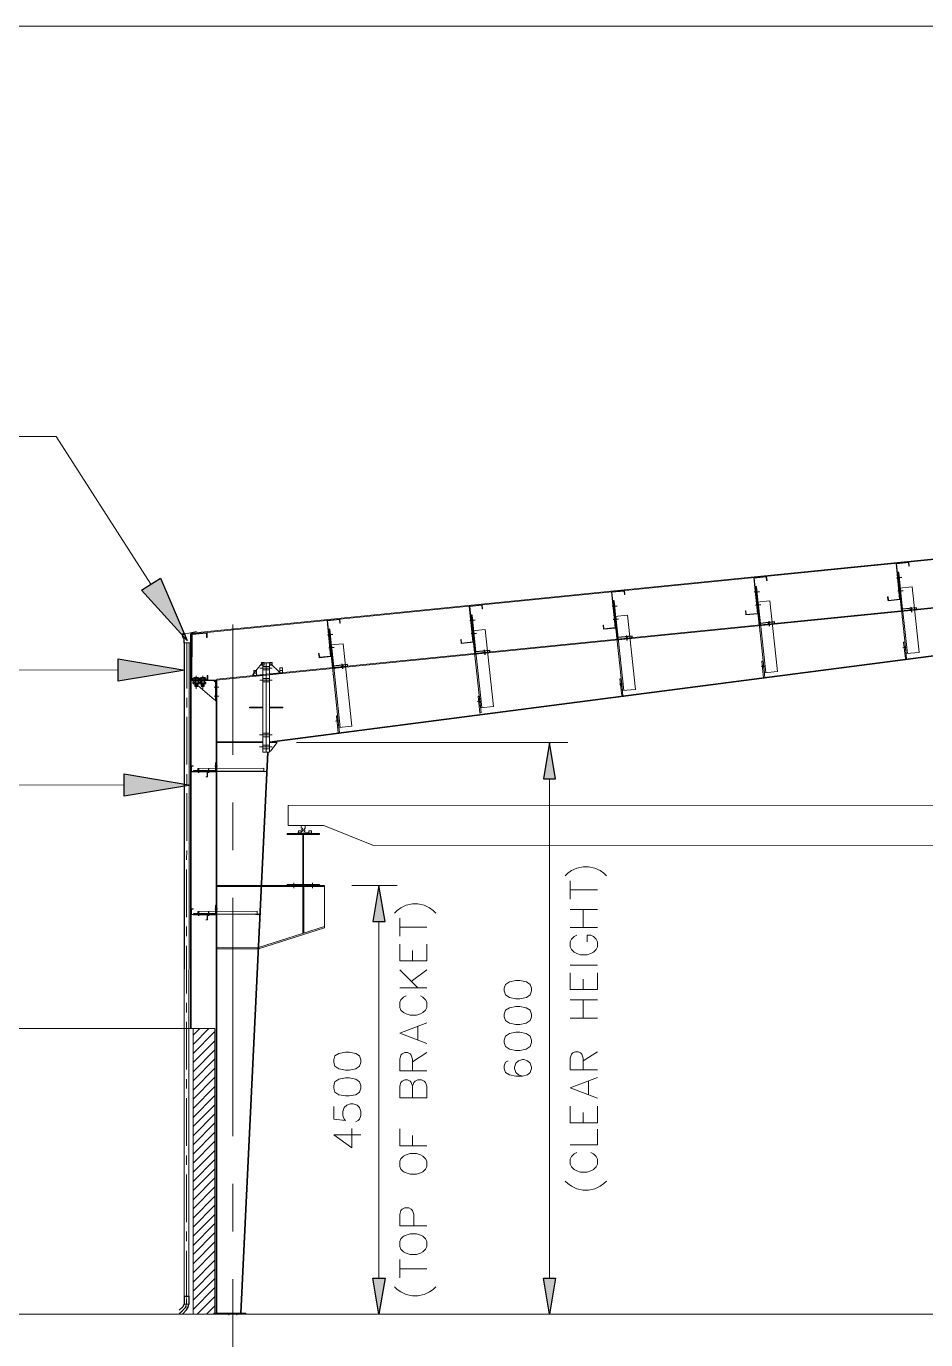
# Model space of a CAD drawing. Header units: millimetres. Extents: x 656141 to 1304589, y -54663 to 110742.
# Drawn here: x 1169789.46 to 1169806.85, y -13864.24 to -13838.84 of the extents above; entities that cross this region are included whole.
import ezdxf

# ---------------------------------------------------------------- set-up
doc = ezdxf.new("R2010")
doc.units = ezdxf.units.MM
doc.header["$LTSCALE"] = 0.35
doc.header["$MEASUREMENT"] = 0
doc.linetypes.add('CONTIN', pattern=[0, 0, 0])
doc.layers.get('0').update_dxf_attribs({"linetype": 'CONTIN'})

msp = doc.modelspace()

# ---------------------------------------------------------------- hatches: boundary and pattern name
for points in [[(1169792.051, -13849.518), (1169792.567, -13850.72), (1169791.689, -13849.75)], [(1169791.237, -13851.077), (1169792.527, -13851.296), (1169791.236, -13851.507)], [(1169799.463, -13853.394), (1169799.697, -13853.394), (1169799.58, -13852.693)], [(1169791.353, -13853.301), (1169792.642, -13853.519), (1169791.352, -13853.732)], [(1169796.163, -13856.158), (1169796.397, -13856.158), (1169796.28, -13855.458)], [(1169796.163, -13863.052), (1169796.397, -13863.052), (1169796.28, -13863.752)], [(1169799.463, -13863.052), (1169799.696, -13863.052), (1169799.58, -13863.752)]]:
    msp.add_hatch(color=3).paths.add_polyline_path(points)
at = {"linetype": 'Continuous', "lineweight": 5}
h = msp.add_hatch(dxfattribs=at)
h.set_pattern_fill('ANSI31', color=1)
h.set_pattern_definition([(45, (508.33095, 1953.9397), (-0.088388347648, 0.088388347648), [])])
h.paths.add_polyline_path([(1169793.107, -13858.223), (1169793.107, -13863.752), (1169792.683, -13863.752), (1169792.683, -13858.223)])

# ---------------------------------------------------------------- linework, layer by layer
at = {"color": 3, "linetype": 'Continuous', "lineweight": 5}
for p, q in [((1169790.035, -13846.775), (1169772.648, -13846.742)), ((1169791.87, -13849.634), (1169790.035, -13846.775)), ((1169791.236, -13851.292), (1169772.632, -13851.24)), ((1169793.841, -13851.375), (1169794.005, -13851.175)), ((1169794.005, -13851.175), (1169794.031, -13851.175)), ((1169794.031, -13851.175), (1169794.031, -13851.382)), ((1169794.186, -13851.175), (1169794.16, -13851.175)), ((1169794.16, -13851.175), (1169794.16, -13851.369)), ((1169794.352, -13851.324), (1169794.186, -13851.175)), ((1169793.841, -13851.401), (1169793.841, -13851.375)), ((1169794.031, -13851.382), (1169793.841, -13851.401)), ((1169794.16, -13851.369), (1169794.352, -13851.35)), ((1169794.352, -13851.35), (1169794.352, -13851.324)), ((1169793.182, -13851.621), (1169793.09, -13851.621)), ((1169793.182, -13851.798), (1169793.09, -13851.798)), ((1169793.119, -13851.632), (1169793.128, -13851.61)), ((1169793.119, -13851.808), (1169793.128, -13851.787)), ((1169793.128, -13851.632), (1169793.149, -13851.61)), ((1169793.128, -13851.808), (1169793.149, -13851.787)), ((1169793.143, -13852.678), (1169794.031, -13852.678)), ((1169793.143, -13852.693), (1169794.031, -13852.693)), ((1169794.686, -13852.693), (1169799.93, -13852.693)), ((1169791.352, -13853.516), (1169772.644, -13853.484)), ((1169799.58, -13863.052), (1169799.58, -13853.394)), ((1169794.776, -13854.319), (1169794.776, -13854.341)), ((1169794.781, -13854.385), (1169794.804, -13854.349)), ((1169794.835, -13854.299), (1169794.797, -13854.299)), ((1169794.828, -13854.385), (1169794.851, -13854.349)), ((1169794.855, -13854.341), (1169794.855, -13854.319)), ((1169794.709, -13854.453), (1169794.709, -13854.449)), ((1169794.923, -13854.453), (1169794.709, -13854.453)), ((1169794.715, -13854.441), (1169794.776, -13854.434)), ((1169794.776, -13854.434), (1169794.804, -13854.396)), ((1169794.804, -13854.396), (1169794.804, -13854.385)), ((1169794.828, -13854.396), (1169794.828, -13854.385)), ((1169794.828, -13854.434), (1169794.855, -13854.396)), ((1169794.855, -13854.441), (1169794.916, -13854.434)), ((1169794.923, -13854.449), (1169794.923, -13854.453)), ((1169795.752, -13855.458), (1169796.63, -13855.458)), ((1169796.28, -13863.052), (1169796.28, -13856.158)), ((1169795.823, -13863.752), (1169796.63, -13863.752)), ((1169798.662, -13863.752), (1169799.93, -13863.752))]:
    msp.add_line(p, q, dxfattribs=at)
at = {"color": 5, "linetype": 'Continuous', "lineweight": 5}
for p, q in [((1169792.634, -13850.595), (1169830.93, -13846.765)), ((1169792.649, -13850.579), (1169830.93, -13846.751)), ((1169792.634, -13858.223), (1169792.634, -13850.595)), ((1169792.649, -13858.223), (1169792.649, -13850.579))]:
    msp.add_line(p, q, dxfattribs=at)
at = {"color": 7, "linetype": 'Continuous', "lineweight": 5}
for p, q in [((1169793.128, -13851.487), (1169830.93, -13847.706)), ((1169794.16, -13852.693), (1169812.545, -13850.303)), ((1169792.483, -13850.584), (1169792.489, -13850.583)), ((1169792.483, -13850.59), (1169792.483, -13850.584)), ((1169792.483, -13850.59), (1169792.504, -13850.59)), ((1169792.483, -13850.602), (1169792.483, -13850.595)), ((1169792.483, -13850.602), (1169792.489, -13850.602)), ((1169792.486, -13850.583), (1169792.502, -13850.583)), ((1169792.486, -13850.602), (1169792.502, -13850.602)), ((1169792.489, -13850.584), (1169792.499, -13850.583)), ((1169792.489, -13850.602), (1169792.489, -13850.584)), ((1169792.489, -13850.602), (1169792.499, -13850.602)), ((1169792.489, -13850.603), (1169792.489, -13850.602)), ((1169792.489, -13850.604), (1169792.489, -13850.603)), ((1169792.489, -13850.607), (1169792.499, -13850.603)), ((1169792.489, -13850.607), (1169792.498, -13850.604)), ((1169792.489, -13850.605), (1169792.489, -13850.604)), ((1169792.489, -13850.609), (1169792.499, -13850.605)), ((1169792.489, -13850.606), (1169792.489, -13850.605)), ((1169792.489, -13850.607), (1169792.489, -13850.606)), ((1169792.489, -13850.609), (1169792.498, -13850.606)), ((1169792.489, -13850.608), (1169792.489, -13850.607)), ((1169792.489, -13850.611), (1169792.499, -13850.607)), ((1169792.489, -13850.609), (1169792.489, -13850.608)), ((1169792.489, -13850.611), (1169792.498, -13850.608)), ((1169792.489, -13850.609), (1169792.489, -13850.609)), ((1169792.489, -13850.611), (1169792.489, -13850.609)), ((1169792.489, -13850.612), (1169792.499, -13850.609)), ((1169792.489, -13850.613), (1169792.498, -13850.609)), ((1169792.489, -13850.611), (1169792.489, -13850.611)), ((1169792.489, -13850.613), (1169792.489, -13850.611)), ((1169792.489, -13850.614), (1169792.499, -13850.611)), ((1169792.489, -13850.614), (1169792.497, -13850.611)), ((1169792.489, -13850.613), (1169792.489, -13850.613)), ((1169792.489, -13850.614), (1169792.489, -13850.613)), ((1169792.489, -13850.614), (1169792.494, -13850.613)), ((1169792.489, -13850.614), (1169792.492, -13850.613)), ((1169792.49, -13850.605), (1169792.498, -13850.602)), ((1169792.493, -13850.605), (1169792.499, -13850.602)), ((1169792.495, -13850.604), (1169792.498, -13850.602)), ((1169792.498, -13850.603), (1169792.499, -13850.602)), ((1169792.498, -13850.604), (1169792.499, -13850.603)), ((1169792.498, -13850.605), (1169792.499, -13850.604)), ((1169792.498, -13850.605), (1169792.499, -13850.605)), ((1169792.498, -13850.607), (1169792.499, -13850.605)), ((1169792.498, -13850.607), (1169792.499, -13850.607)), ((1169792.498, -13850.609), (1169792.499, -13850.607)), ((1169792.498, -13850.609), (1169792.499, -13850.609)), ((1169792.498, -13850.611), (1169792.499, -13850.609)), ((1169792.498, -13850.611), (1169792.499, -13850.611)), ((1169792.498, -13850.612), (1169792.499, -13850.611)), ((1169792.498, -13850.613), (1169792.499, -13850.612)), ((1169792.498, -13850.614), (1169792.499, -13850.613)), ((1169792.499, -13850.584), (1169792.504, -13850.583)), ((1169792.499, -13850.602), (1169792.499, -13850.584)), ((1169792.499, -13850.602), (1169792.504, -13850.602)), ((1169792.504, -13850.59), (1169792.504, -13850.584)), ((1169792.504, -13850.602), (1169792.504, -13850.595)), ((1169806.412, -13850.855), (1169806.488, -13850.847)), ((1169803.67, -13851.224), (1169803.746, -13851.216)), ((1169793.093, -13851.522), (1169793.119, -13851.496)), ((1169793.128, -13863.733), (1169793.128, -13851.487)), ((1169800.926, -13851.568), (1169801.002, -13851.56)), ((1169798.181, -13851.901), (1169798.256, -13851.894)), ((1169795.44, -13852.282), (1169795.516, -13852.274)), ((1169794.16, -13852.615), (1169794.16, -13852.615)), ((1169794.048, -13853.263), (1169794.048, -13853.245)), ((1169794.635, -13855.51), (1169794.635, -13855.409)), ((1169794.996, -13855.51), (1169794.996, -13855.41)), ((1169795.226, -13856.279), (1169795.226, -13855.481)), ((1169793.917, -13856.028), (1169793.917, -13856.01)), ((1169792.683, -13858.223), (1169787.733, -13858.223)), ((1169787.504, -13863.752), (1169870.873, -13863.752)), ((1169793.084, -13863.733), (1169793.703, -13863.733)), ((1169793.084, -13863.752), (1169793.084, -13863.733)), ((1169793.37, -13863.752), (1169793.386, -13863.733)), ((1169793.378, -13863.768), (1169793.378, -13863.723)), ((1169793.521, -13863.752), (1169793.538, -13863.733)), ((1169793.53, -13863.768), (1169793.53, -13863.723)), ((1169793.703, -13863.752), (1169793.703, -13863.733))]:
    msp.add_line(p, q, dxfattribs=at)
at = {"color": 6, "linetype": 'Continuous', "lineweight": 5}
for p, q in [((1169793.143, -13851.471), (1169830.93, -13847.692)), ((1169794.16, -13852.68), (1169812.545, -13850.289)), ((1169793.143, -13863.733), (1169793.143, -13851.471)), ((1169794.096, -13852.628), (1169794.097, -13852.628))]:
    msp.add_line(p, q, dxfattribs=at)
at = {"color": 40, "linetype": 'Continuous', "lineweight": 25}
for p, q in [((1169806.39, -13849.504), (1169806.289, -13849.514)), ((1169803.639, -13849.779), (1169803.538, -13849.789)), ((1169806.416, -13849.758), (1169806.315, -13849.768)), ((1169803.665, -13850.033), (1169803.563, -13850.043)), ((1169800.888, -13850.054), (1169800.787, -13850.065)), ((1169806.568, -13850.073), (1169806.578, -13850.171)), ((1169798.137, -13850.329), (1169798.036, -13850.34)), ((1169800.914, -13850.308), (1169800.812, -13850.319)), ((1169803.817, -13850.348), (1169803.827, -13850.446)), ((1169795.386, -13850.605), (1169795.284, -13850.615)), ((1169798.163, -13850.583), (1169798.061, -13850.594)), ((1169801.066, -13850.623), (1169801.076, -13850.721)), ((1169795.411, -13850.859), (1169795.31, -13850.869)), ((1169798.315, -13850.898), (1169798.325, -13850.996)), ((1169795.564, -13851.174), (1169795.573, -13851.271)), ((1169792.812, -13851.449), (1169792.822, -13851.546)), ((1169792.791, -13853.202), (1169792.791, -13853.279)), ((1169792.985, -13853.202), (1169792.985, -13853.279)), ((1169793.102, -13853.147), (1169793.159, -13853.147)), ((1169792.791, -13855.967), (1169792.791, -13856.044)), ((1169792.985, -13855.967), (1169792.985, -13856.044)), ((1169793.102, -13855.911), (1169793.159, -13855.911))]:
    msp.add_line(p, q, dxfattribs=at)
at = {"color": 1, "linetype": 'Continuous', "lineweight": 5}
for p, q in [((1169806.316, -13849.539), (1169806.347, -13849.481)), ((1169803.564, -13849.814), (1169803.595, -13849.756)), ((1169806.341, -13849.793), (1169806.372, -13849.735)), ((1169800.813, -13850.089), (1169800.844, -13850.031)), ((1169803.59, -13850.068), (1169803.621, -13850.01)), ((1169800.839, -13850.343), (1169800.87, -13850.285)), ((1169806.543, -13850.13), (1169806.601, -13850.094)), ((1169798.062, -13850.364), (1169798.093, -13850.306)), ((1169803.792, -13850.405), (1169803.85, -13850.369)), ((1169792.515, -13850.768), (1169792.51, -13863.401)), ((1169792.609, -13850.768), (1169792.604, -13863.401)), ((1169795.311, -13850.639), (1169795.342, -13850.582)), ((1169798.088, -13850.618), (1169798.119, -13850.561)), ((1169801.04, -13850.68), (1169801.099, -13850.644)), ((1169795.337, -13850.894), (1169795.368, -13850.836)), ((1169798.289, -13850.955), (1169798.348, -13850.919)), ((1169806.44, -13850.883), (1169806.459, -13850.818)), ((1169806.44, -13850.883), (1169806.459, -13850.818)), ((1169795.538, -13851.23), (1169795.597, -13851.195)), ((1169803.699, -13851.253), (1169803.718, -13851.187)), ((1169803.699, -13851.253), (1169803.718, -13851.187)), ((1169792.787, -13851.505), (1169792.846, -13851.47)), ((1169800.955, -13851.597), (1169800.973, -13851.531)), ((1169800.955, -13851.597), (1169800.973, -13851.531)), ((1169798.209, -13851.93), (1169798.228, -13851.865)), ((1169798.209, -13851.93), (1169798.228, -13851.865)), ((1169795.469, -13852.31), (1169795.487, -13852.245)), ((1169795.469, -13852.31), (1169795.487, -13852.245)), ((1169792.77, -13853.257), (1169792.812, -13853.237)), ((1169792.964, -13853.257), (1169793.006, -13853.237)), ((1169793.116, -13853.163), (1169793.128, -13853.131)), ((1169794.055, -13853.257), (1169794.04, -13853.251)), ((1169794.055, -13853.257), (1169794.04, -13853.251)), ((1169792.77, -13856.022), (1169792.812, -13856.002)), ((1169792.964, -13856.022), (1169793.006, -13856.002)), ((1169793.116, -13855.927), (1169793.128, -13855.895)), ((1169793.925, -13856.022), (1169793.909, -13856.016)), ((1169793.925, -13856.022), (1169793.909, -13856.016))]:
    msp.add_line(p, q, dxfattribs=at)
at = {"color": 13, "linetype": 'Continuous', "lineweight": 5, "true_color": 0xdd6e6e}
for p, q in [((1169806.363, -13849.704), (1169806.5, -13850.973)), ((1169803.612, -13849.979), (1169803.759, -13851.342)), ((1169800.861, -13850.254), (1169801.014, -13851.686)), ((1169798.11, -13850.53), (1169798.269, -13852.019)), ((1169795.359, -13850.805), (1169795.529, -13852.4)), ((1169792.775, -13853.249), (1169794.052, -13853.245)), ((1169792.775, -13856.014), (1169793.921, -13856.01))]:
    msp.add_line(p, q, dxfattribs=at)
at = {"color": 8, "linetype": 'Continuous', "lineweight": 5}
for p, q in [((1169806.394, -13850.279), (1169806.396, -13850.258)), ((1169803.643, -13850.554), (1169803.645, -13850.534)), ((1169800.892, -13850.829), (1169800.894, -13850.809)), ((1169798.141, -13851.104), (1169798.143, -13851.084)), ((1169795.39, -13851.379), (1169795.392, -13851.359)), ((1169792.639, -13851.654), (1169792.641, -13851.634)), ((1169793.072, -13853.255), (1169793.08, -13853.255)), ((1169793.072, -13856.02), (1169793.08, -13856.02))]:
    msp.add_line(p, q, dxfattribs=at)
at = {"color": 8, "linetype": 'Continuous', "lineweight": 9}
for p, q in [((1169793.454, -13852.932), (1169793.454, -13850.414)), ((1169793.454, -13854.775), (1169793.454, -13853.854)), ((1169793.454, -13860.305), (1169793.454, -13855.697)), ((1169793.454, -13862.148), (1169793.454, -13861.227)), ((1169793.454, -13867.678), (1169793.454, -13863.07))]:
    msp.add_line(p, q, dxfattribs=at)
at = {"color": 2, "linetype": 'Continuous', "lineweight": 9}
for p, q in [((1169792.478, -13850.591), (1169792.541, -13850.591)), ((1169792.478, -13850.593), (1169792.541, -13850.593)), ((1169792.541, -13850.591), (1169792.752, -13850.547)), ((1169792.541, -13850.593), (1169792.752, -13850.548))]:
    msp.add_line(p, q, dxfattribs=at)
at = {"color": 7, "linetype": 'Continuous', "lineweight": 9}
for p, q in [((1169792.483, -13850.595), (1169792.504, -13850.595)), ((1169792.489, -13850.614), (1169792.499, -13850.614)), ((1169792.499, -13850.614), (1169792.499, -13850.614)), ((1169794.123, -13852.883), (1169793.599, -13863.733))]:
    msp.add_line(p, q, dxfattribs=at)
at = {"color": 142, "linetype": 'Continuous', "lineweight": 5, "true_color": 0x00a5dd}
for p, q in [((1169792.518, -13850.768), (1169792.513, -13863.401)), ((1169792.607, -13850.768), (1169792.602, -13863.401))]:
    msp.add_line(p, q, dxfattribs=at)
at = {"color": 254, "linetype": 'Continuous', "lineweight": 5, "true_color": 0xdcdcdc}
for p, q in [((1169792.562, -13850.768), (1169792.562, -13851.647)), ((1169792.562, -13851.831), (1169792.562, -13852.016)), ((1169792.562, -13852.2), (1169792.561, -13853.121)), ((1169792.561, -13853.306), (1169792.561, -13853.49)), ((1169792.561, -13853.674), (1169792.561, -13854.596)), ((1169792.561, -13854.78), (1169792.56, -13854.965)), ((1169792.56, -13855.149), (1169792.56, -13856.071)), ((1169792.56, -13856.255), (1169792.56, -13856.439)), ((1169792.56, -13856.624), (1169792.559, -13857.545)), ((1169792.559, -13857.729), (1169792.559, -13857.914)), ((1169792.559, -13858.098), (1169792.559, -13859.02)), ((1169792.559, -13859.204), (1169792.559, -13859.388)), ((1169792.559, -13859.573), (1169792.558, -13860.494)), ((1169792.558, -13860.679), (1169792.558, -13860.863)), ((1169792.558, -13861.047), (1169792.558, -13861.969)), ((1169792.557, -13862.153), (1169792.557, -13862.338)), ((1169792.557, -13862.522), (1169792.557, -13863.401))]:
    msp.add_line(p, q, dxfattribs=at)
at = {"color": 4, "linetype": 'Continuous', "lineweight": 5}
for p, q in [((1169806.44, -13850.883), (1169806.459, -13850.818)), ((1169803.699, -13851.253), (1169803.718, -13851.187)), ((1169800.955, -13851.597), (1169800.973, -13851.531)), ((1169798.209, -13851.93), (1169798.228, -13851.865)), ((1169795.469, -13852.31), (1169795.487, -13852.245)), ((1169794.055, -13853.257), (1169794.04, -13853.251)), ((1169794.61, -13855.438), (1169794.66, -13855.481)), ((1169795.021, -13855.481), (1169794.971, -13855.439)), ((1169793.925, -13856.022), (1169793.909, -13856.016))]:
    msp.add_line(p, q, dxfattribs=at)
at = {"color": 1, "linetype": 'Continuous', "lineweight": 9}
for p, q in [((1169793.974, -13851.255), (1169794.217, -13851.255)), ((1169793.974, -13851.488), (1169794.217, -13851.488)), ((1169793.968, -13852.547), (1169794.211, -13852.547)), ((1169793.968, -13852.78), (1169794.211, -13852.78))]:
    msp.add_line(p, q, dxfattribs=at)
at = {"color": 2, "linetype": 'Continuous', "lineweight": 5}
for p, q in [((1169794.031, -13852.883), (1169794.031, -13851.152)), ((1169799.98, -13855.721), (1169799.98, -13855.371)), ((1169799.98, -13855.546), (1169800.505, -13855.546)), ((1169796.68, -13856.441), (1169796.68, -13856.091)), ((1169799.98, -13855.922), (1169800.505, -13855.922)), ((1169800.23, -13856.272), (1169800.23, -13855.922)), ((1169796.68, -13856.266), (1169797.206, -13856.266)), ((1169800.505, -13856.272), (1169799.98, -13856.272)), ((1169797.206, -13856.916), (1169797.206, -13856.591)), ((1169796.93, -13856.916), (1169796.93, -13856.716)), ((1169796.68, -13857.091), (1169797.03, -13857.441)), ((1169796.905, -13857.316), (1169797.206, -13857.091)), ((1169800.505, -13856.997), (1169799.98, -13856.997)), ((1169800.505, -13857.472), (1169800.505, -13857.147)), ((1169800.23, -13857.472), (1169800.23, -13857.272)), ((1169797.206, -13857.441), (1169796.68, -13857.441)), ((1169799.98, -13857.673), (1169800.505, -13857.673)), ((1169800.23, -13858.023), (1169800.23, -13857.673)), ((1169800.505, -13858.023), (1169799.98, -13858.023)), ((1169797.03, -13858.442), (1169797.03, -13858.192)), ((1169796.93, -13858.867), (1169797.206, -13858.692)), ((1169800.23, -13858.848), (1169800.505, -13858.673)), ((1169800.33, -13859.499), (1169800.33, -13859.249)), ((1169800.23, -13860.049), (1169800.23, -13859.849)), ((1169800.505, -13860.049), (1169800.505, -13859.724)), ((1169795.404, -13860.281), (1169795.93, -13860.281)), ((1169796.93, -13860.493), (1169796.93, -13860.293)), ((1169796.68, -13863.045), (1169796.68, -13862.695)), ((1169796.68, -13862.87), (1169797.205, -13862.87))]:
    msp.add_line(p, q, dxfattribs=at)
at = {"color": 7, "linetype": 'Continuous', "lineweight": 25}
for p, q in [((1169792.688, -13851.45), (1169792.717, -13851.445)), ((1169792.688, -13851.483), (1169792.688, -13851.45)), ((1169792.688, -13851.554), (1169792.688, -13851.52)), ((1169792.688, -13851.558), (1169792.717, -13851.554)), ((1169792.789, -13851.445), (1169792.702, -13851.445)), ((1169792.789, -13851.558), (1169792.702, -13851.558)), ((1169792.717, -13851.45), (1169792.775, -13851.445)), ((1169792.717, -13851.45), (1169792.717, -13851.554)), ((1169792.717, -13851.558), (1169792.775, -13851.554)), ((1169792.719, -13851.562), (1169792.722, -13851.558)), ((1169792.725, -13851.575), (1169792.77, -13851.558)), ((1169792.739, -13851.572), (1169792.775, -13851.558)), ((1169792.753, -13851.565), (1169792.77, -13851.558)), ((1169792.767, -13851.561), (1169792.775, -13851.558)), ((1169792.775, -13851.45), (1169792.804, -13851.445)), ((1169792.775, -13851.45), (1169792.775, -13851.554)), ((1169792.775, -13851.558), (1169792.804, -13851.554)), ((1169792.775, -13851.561), (1169792.775, -13851.558)), ((1169792.804, -13851.483), (1169792.804, -13851.45)), ((1169792.804, -13851.554), (1169792.804, -13851.52)), ((1169792.813, -13851.45), (1169792.843, -13851.445)), ((1169792.813, -13851.483), (1169792.813, -13851.45)), ((1169792.813, -13851.554), (1169792.813, -13851.52)), ((1169792.813, -13851.558), (1169792.843, -13851.554)), ((1169792.915, -13851.445), (1169792.828, -13851.445)), ((1169792.915, -13851.558), (1169792.828, -13851.558)), ((1169792.843, -13851.45), (1169792.901, -13851.445)), ((1169792.843, -13851.45), (1169792.843, -13851.554)), ((1169792.843, -13851.558), (1169792.901, -13851.554)), ((1169792.845, -13851.562), (1169792.847, -13851.558)), ((1169792.851, -13851.575), (1169792.896, -13851.558)), ((1169792.865, -13851.572), (1169792.901, -13851.558)), ((1169792.879, -13851.565), (1169792.896, -13851.558)), ((1169792.893, -13851.561), (1169792.901, -13851.558)), ((1169792.901, -13851.45), (1169792.93, -13851.445)), ((1169792.901, -13851.45), (1169792.901, -13851.554)), ((1169792.901, -13851.558), (1169792.93, -13851.554)), ((1169792.901, -13851.561), (1169792.901, -13851.558)), ((1169792.93, -13851.483), (1169792.93, -13851.45)), ((1169792.93, -13851.554), (1169792.93, -13851.52)), ((1169792.717, -13851.566), (1169792.722, -13851.562)), ((1169792.717, -13851.585), (1169792.77, -13851.566)), ((1169792.717, -13851.573), (1169792.722, -13851.566)), ((1169792.717, -13851.576), (1169792.722, -13851.573)), ((1169792.717, -13851.596), (1169792.77, -13851.576)), ((1169792.717, -13851.583), (1169792.722, -13851.576)), ((1169792.717, -13851.586), (1169792.722, -13851.583)), ((1169792.717, -13851.606), (1169792.77, -13851.586)), ((1169792.717, -13851.593), (1169792.722, -13851.586)), ((1169792.717, -13851.597), (1169792.722, -13851.593)), ((1169792.717, -13851.604), (1169792.738, -13851.597)), ((1169792.717, -13851.604), (1169792.722, -13851.597)), ((1169792.722, -13851.582), (1169792.775, -13851.562)), ((1169792.722, -13851.592), (1169792.775, -13851.573)), ((1169792.722, -13851.603), (1169792.775, -13851.583)), ((1169792.722, -13851.605), (1169792.754, -13851.593)), ((1169792.722, -13851.606), (1169792.77, -13851.604)), ((1169792.722, -13851.611), (1169792.746, -13851.604)), ((1169792.746, -13851.611), (1169792.77, -13851.606)), ((1169792.77, -13851.565), (1169792.775, -13851.561)), ((1169792.77, -13851.572), (1169792.775, -13851.565)), ((1169792.77, -13851.575), (1169792.775, -13851.572)), ((1169792.77, -13851.582), (1169792.775, -13851.575)), ((1169792.77, -13851.585), (1169792.775, -13851.582)), ((1169792.77, -13851.592), (1169792.775, -13851.585)), ((1169792.77, -13851.596), (1169792.775, -13851.592)), ((1169792.77, -13851.603), (1169792.775, -13851.596)), ((1169792.77, -13851.606), (1169792.775, -13851.603)), ((1169792.843, -13851.566), (1169792.847, -13851.562)), ((1169792.843, -13851.585), (1169792.896, -13851.566)), ((1169792.843, -13851.573), (1169792.847, -13851.566)), ((1169792.843, -13851.576), (1169792.847, -13851.573)), ((1169792.843, -13851.596), (1169792.896, -13851.576)), ((1169792.843, -13851.583), (1169792.847, -13851.576)), ((1169792.843, -13851.586), (1169792.847, -13851.583)), ((1169792.843, -13851.606), (1169792.896, -13851.586)), ((1169792.843, -13851.593), (1169792.847, -13851.586)), ((1169792.843, -13851.597), (1169792.847, -13851.593)), ((1169792.843, -13851.604), (1169792.863, -13851.597)), ((1169792.843, -13851.604), (1169792.847, -13851.597)), ((1169792.847, -13851.582), (1169792.901, -13851.562)), ((1169792.847, -13851.592), (1169792.901, -13851.573)), ((1169792.847, -13851.603), (1169792.901, -13851.583)), ((1169792.847, -13851.605), (1169792.88, -13851.593)), ((1169792.847, -13851.606), (1169792.896, -13851.604)), ((1169792.847, -13851.611), (1169792.872, -13851.604)), ((1169792.872, -13851.611), (1169792.896, -13851.606)), ((1169792.896, -13851.565), (1169792.901, -13851.561)), ((1169792.896, -13851.572), (1169792.901, -13851.565)), ((1169792.896, -13851.575), (1169792.901, -13851.572)), ((1169792.896, -13851.582), (1169792.901, -13851.575)), ((1169792.896, -13851.585), (1169792.901, -13851.582)), ((1169792.896, -13851.592), (1169792.901, -13851.585)), ((1169792.896, -13851.596), (1169792.901, -13851.592)), ((1169792.896, -13851.603), (1169792.901, -13851.596)), ((1169792.896, -13851.606), (1169792.901, -13851.603))]:
    msp.add_line(p, q, dxfattribs=at)
at = {"color": 254, "linetype": 'Continuous', "lineweight": 9, "true_color": 0xdcdcdc}
for p, q in [((1169792.746, -13851.656), (1169792.746, -13851.404)), ((1169792.872, -13851.656), (1169792.872, -13851.404)), ((1169792.557, -13863.401), (1169792.557, -13863.429)), ((1169792.557, -13863.439), (1169792.557, -13863.448)), ((1169792.557, -13863.457), (1169792.557, -13863.503)), ((1169792.451, -13863.708), (1169792.526, -13863.634)), ((1169792.526, -13863.634), (1169792.557, -13863.559)), ((1169792.557, -13863.512), (1169792.557, -13863.522)), ((1169792.557, -13863.531), (1169792.557, -13863.559))]:
    msp.add_line(p, q, dxfattribs=at)
at = {"color": 6, "linetype": 'Continuous', "lineweight": 9}
msp.add_line((1169794.138, -13852.883), (1169793.614, -13863.733), dxfattribs=at)
at = {"color": 8, "linetype": 'Continuous', "lineweight": 5, "true_color": 0x767676}
msp.add_line((1169794.816, -13854.453), (1169794.816, -13856.376), dxfattribs=at)
at = {"color": 2, "linetype": 'Continuous', "lineweight": 25}
for p, q in [((1169792.51, -13863.401), (1169792.51, -13863.559)), ((1169792.51, -13863.401), (1169792.604, -13863.401)), ((1169792.604, -13863.401), (1169792.604, -13863.559)), ((1169792.418, -13863.675), (1169792.493, -13863.6)), ((1169792.418, -13863.741), (1169792.485, -13863.675)), ((1169792.485, -13863.741), (1169792.559, -13863.667)), ((1169792.493, -13863.6), (1169792.51, -13863.559))]:
    msp.add_line(p, q, dxfattribs=at)
at = {"color": 3, "linetype": 'Continuous', "lineweight": 9}
for p, q in [((1169792.493, -13863.667), (1169792.559, -13863.6)), ((1169792.51, -13863.559), (1169792.604, -13863.559))]:
    msp.add_line(p, q, dxfattribs=at)
at = {"linetype": 'Continuous', "lineweight": 5}
msp.add_lwpolyline([(1169894.444, -13838.841), (1169894.444, -13929.982), (1169760.375, -13929.982), (1169760.375, -13838.841)], close=True, dxfattribs=at)
at = {"color": 20, "linetype": 'Continuous', "lineweight": 5}
for points in [[(1169806.528, -13849.284), (1169806.521, -13849.214), (1169806.288, -13849.238), (1169806.358, -13849.929), (1169806.125, -13849.952), (1169806.124, -13849.937), (1169806.118, -13849.874), (1169806.125, -13849.874), (1169806.132, -13849.944), (1169806.35, -13849.922), (1169806.28, -13849.231), (1169806.528, -13849.205), (1169806.536, -13849.283)], [(1169803.777, -13849.559), (1169803.77, -13849.489), (1169803.537, -13849.513), (1169803.607, -13850.204), (1169803.374, -13850.227), (1169803.373, -13850.212), (1169803.367, -13850.15), (1169803.374, -13850.149), (1169803.381, -13850.219), (1169803.599, -13850.197), (1169803.529, -13849.506), (1169803.777, -13849.481), (1169803.785, -13849.558)], [(1169801.026, -13849.834), (1169801.019, -13849.764), (1169800.786, -13849.788), (1169800.856, -13850.479), (1169800.623, -13850.502), (1169800.622, -13850.487), (1169800.615, -13850.425), (1169800.623, -13850.424), (1169800.63, -13850.494), (1169800.848, -13850.472), (1169800.778, -13849.781), (1169801.026, -13849.756), (1169801.034, -13849.833)], [(1169798.275, -13850.109), (1169798.268, -13850.039), (1169798.035, -13850.063), (1169798.105, -13850.754), (1169797.872, -13850.778), (1169797.871, -13850.762), (1169797.864, -13850.7), (1169797.872, -13850.699), (1169797.879, -13850.769), (1169798.097, -13850.747), (1169798.026, -13850.056), (1169798.275, -13850.031), (1169798.283, -13850.108)], [(1169795.524, -13850.384), (1169795.517, -13850.314), (1169795.284, -13850.338), (1169795.354, -13851.029), (1169795.121, -13851.053), (1169795.12, -13851.037), (1169795.113, -13850.975), (1169795.121, -13850.974), (1169795.128, -13851.044), (1169795.345, -13851.022), (1169795.275, -13850.331), (1169795.524, -13850.306), (1169795.532, -13850.384)], [(1169792.684, -13853.15), (1169792.652, -13853.15), (1169792.652, -13853.255), (1169792.963, -13853.255), (1169792.963, -13853.359), (1169792.956, -13853.359), (1169792.928, -13853.359), (1169792.928, -13853.356), (1169792.959, -13853.356), (1169792.959, -13853.258), (1169792.649, -13853.258), (1169792.649, -13853.147), (1169792.684, -13853.147)], [(1169792.684, -13855.915), (1169792.652, -13855.915), (1169792.652, -13856.02), (1169792.963, -13856.02), (1169792.963, -13856.124), (1169792.956, -13856.124), (1169792.928, -13856.124), (1169792.928, -13856.121), (1169792.959, -13856.121), (1169792.959, -13856.023), (1169792.649, -13856.023), (1169792.649, -13855.911), (1169792.684, -13855.911)]]:
    msp.add_lwpolyline(points, close=True, dxfattribs=at)
at = {"color": 3, "linetype": 'Continuous', "lineweight": -2}
for points in [[(1169792.051, -13849.518), (1169792.567, -13850.72), (1169791.689, -13849.75)], [(1169791.237, -13851.077), (1169792.527, -13851.296), (1169791.236, -13851.507)], [(1169799.463, -13853.394), (1169799.697, -13853.394), (1169799.58, -13852.693)], [(1169791.353, -13853.301), (1169792.642, -13853.519), (1169791.352, -13853.732)], [(1169796.163, -13856.158), (1169796.397, -13856.158), (1169796.28, -13855.458)], [(1169796.163, -13863.052), (1169796.397, -13863.052), (1169796.28, -13863.752)], [(1169799.463, -13863.052), (1169799.696, -13863.052), (1169799.58, -13863.752)]]:
    msp.add_lwpolyline(points, close=True, dxfattribs=at)
at = {"color": 3, "linetype": 'Continuous', "lineweight": 25}
for points in [[(1169806.404, -13850.114), (1169806.333, -13849.403), (1169806.308, -13849.405), (1169806.386, -13850.146), (1169806.679, -13850.116), (1169806.678, -13850.086)], [(1169803.653, -13850.389), (1169803.582, -13849.678), (1169803.556, -13849.68), (1169803.635, -13850.421), (1169803.928, -13850.391), (1169803.927, -13850.361)], [(1169800.901, -13850.664), (1169800.831, -13849.953), (1169800.805, -13849.956), (1169800.884, -13850.697), (1169801.177, -13850.666), (1169801.176, -13850.636)], [(1169798.15, -13850.939), (1169798.08, -13850.228), (1169798.054, -13850.231), (1169798.132, -13850.972), (1169798.426, -13850.942), (1169798.425, -13850.911)], [(1169795.399, -13851.215), (1169795.329, -13850.503), (1169795.303, -13850.506), (1169795.381, -13851.247), (1169795.675, -13851.217), (1169795.674, -13851.186)], [(1169793.116, -13853.243), (1169792.695, -13853.242), (1169792.695, -13853.257), (1169793.129, -13853.255), (1169793.128, -13853.085), (1169793.116, -13853.084)], [(1169793.116, -13856.008), (1169792.695, -13856.007), (1169792.695, -13856.022), (1169793.129, -13856.02), (1169793.128, -13855.85), (1169793.116, -13855.849)]]:
    msp.add_lwpolyline(points, close=True, dxfattribs=at)
at = {"color": 13, "linetype": 'Continuous', "lineweight": 5, "true_color": 0xdd6e6e}
for points in [[(1169806.727, -13850.953), (1169806.475, -13850.975), (1169806.338, -13849.707), (1169806.589, -13849.681)], [(1169803.985, -13851.322), (1169803.733, -13851.344), (1169803.587, -13849.982), (1169803.838, -13849.956)], [(1169801.241, -13851.666), (1169800.989, -13851.688), (1169800.836, -13850.257), (1169801.087, -13850.231)], [(1169798.495, -13852), (1169798.244, -13852.022), (1169798.085, -13850.532), (1169798.336, -13850.507)], [(1169795.755, -13852.38), (1169795.503, -13852.402), (1169795.334, -13850.807), (1169795.585, -13850.782)], [(1169794.052, -13853.191), (1169794.051, -13853.251), (1169792.775, -13853.256), (1169792.775, -13853.195)], [(1169793.922, -13855.955), (1169793.921, -13856.016), (1169792.775, -13856.02), (1169792.775, -13855.96)]]:
    msp.add_lwpolyline(points, close=True, dxfattribs=at)
at = {"color": 1, "linetype": 'Continuous', "lineweight": 5}
for points in [[(1169792.509, -13850.593), (1169792.478, -13850.593), (1169792.478, -13850.652), (1169792.507, -13850.681), (1169792.507, -13850.768), (1169792.649, -13850.768), (1169792.649, -13850.594), (1169792.628, -13850.596)], [(1169792.509, -13850.595), (1169792.48, -13850.595), (1169792.48, -13850.651), (1169792.509, -13850.68), (1169792.509, -13850.766), (1169792.647, -13850.766), (1169792.647, -13850.596), (1169792.629, -13850.598)]]:
    msp.add_lwpolyline(points, dxfattribs=at)
for points in [[(1169792.968, -13851.399), (1169792.956, -13851.399), (1169792.956, -13851.483), (1169792.661, -13851.483), (1169792.664, -13850.605), (1169792.943, -13850.577), (1169792.943, -13850.66), (1169792.955, -13850.66), (1169792.955, -13850.564), (1169792.652, -13850.594), (1169792.649, -13851.496), (1169792.968, -13851.496)], [(1169795.13, -13854.453), (1169794.502, -13854.453), (1169794.502, -13854.473), (1169795.13, -13854.473)], [(1169794.822, -13855.439), (1169794.81, -13855.439), (1169794.81, -13854.473), (1169794.822, -13854.473)], [(1169795.13, -13855.458), (1169794.502, -13855.458), (1169794.502, -13855.439), (1169795.13, -13855.439)]]:
    msp.add_lwpolyline(points, close=True, dxfattribs=at)
at = {"color": 30, "linetype": 'Continuous', "lineweight": 5}
for points in [[(1169806.452, -13850.749), (1169806.485, -13851.076), (1169806.46, -13851.078), (1169806.427, -13850.752)], [(1169803.711, -13851.118), (1169803.744, -13851.445), (1169803.719, -13851.447), (1169803.685, -13851.121)], [(1169800.966, -13851.462), (1169800.999, -13851.789), (1169800.974, -13851.791), (1169800.941, -13851.465)], [(1169798.221, -13851.796), (1169798.254, -13852.122), (1169798.229, -13852.125), (1169798.196, -13851.798)], [(1169795.48, -13852.176), (1169795.514, -13852.502), (1169795.488, -13852.505), (1169795.455, -13852.179)], [(1169794.023, -13853.251), (1169794.102, -13853.251), (1169794.102, -13853.257), (1169794.023, -13853.257)], [(1169793.893, -13856.016), (1169793.972, -13856.016), (1169793.972, -13856.022), (1169793.893, -13856.022)]]:
    msp.add_lwpolyline(points, close=True, dxfattribs=at)
at = {"color": 3, "linetype": 'Continuous', "lineweight": 5}
for points in [[(1169793.857, -13851.352), (1169793.908, -13851.352), (1169793.908, -13851.301), (1169793.857, -13851.301)], [(1169794.01, -13851.199), (1169794.06, -13851.199), (1169794.06, -13851.148), (1169794.01, -13851.148)], [(1169794.01, -13851.199), (1169794.06, -13851.199), (1169794.06, -13851.148), (1169794.01, -13851.148)], [(1169794.162, -13851.199), (1169794.213, -13851.199), (1169794.213, -13851.148), (1169794.162, -13851.148)], [(1169794.162, -13851.199), (1169794.213, -13851.199), (1169794.213, -13851.148), (1169794.162, -13851.148)], [(1169794.365, -13851.301), (1169794.416, -13851.301), (1169794.416, -13851.25), (1169794.365, -13851.25)], [(1169794.365, -13851.352), (1169794.416, -13851.352), (1169794.416, -13851.301), (1169794.365, -13851.301)], [(1169793.857, -13851.402), (1169793.908, -13851.402), (1169793.908, -13851.352), (1169793.857, -13851.352)], [(1169793.773, -13852.01), (1169793.773, -13852.025), (1169794.031, -13852.025), (1169794.031, -13852.01)], [(1169794.419, -13852.01), (1169794.419, -13852.025), (1169794.16, -13852.025), (1169794.16, -13852.01)], [(1169794.18, -13852.86), (1169794.16, -13852.86), (1169794.16, -13852.693), (1169794.303, -13852.693), (1169794.311, -13852.693)], [(1169794.721, -13854.45), (1169794.772, -13854.45), (1169794.772, -13854.4), (1169794.721, -13854.4)], [(1169794.924, -13854.45), (1169794.975, -13854.45), (1169794.975, -13854.4), (1169794.924, -13854.4)]]:
    msp.add_lwpolyline(points, close=True, dxfattribs=at)
at = {"color": 2, "linetype": 'Continuous', "lineweight": 5}
for points in [[(1169794.031, -13851.152), (1169794.031, -13852.883), (1169794.096, -13852.883), (1169794.096, -13851.152)], [(1169828.035, -13854.681), (1169796.174, -13854.685), (1169795.216, -13854.299), (1169794.525, -13854.299), (1169794.525, -13853.91), (1169829.979, -13853.906), (1169829.979, -13854.299), (1169829.605, -13854.298)], [(1169798.704, -13857.497), (1169798.729, -13857.572), (1169798.804, -13857.622), (1169798.929, -13857.648), (1169799.004, -13857.648), (1169799.13, -13857.622), (1169799.205, -13857.572), (1169799.23, -13857.497), (1169799.23, -13857.447), (1169799.205, -13857.372), (1169799.13, -13857.322), (1169799.004, -13857.297), (1169798.929, -13857.297), (1169798.804, -13857.322), (1169798.729, -13857.372), (1169798.704, -13857.447)], [(1169798.704, -13857.998), (1169798.729, -13858.073), (1169798.804, -13858.123), (1169798.929, -13858.148), (1169799.004, -13858.148), (1169799.129, -13858.123), (1169799.205, -13858.073), (1169799.23, -13857.998), (1169799.23, -13857.948), (1169799.205, -13857.873), (1169799.129, -13857.823), (1169799.004, -13857.798), (1169798.929, -13857.798), (1169798.804, -13857.823), (1169798.729, -13857.873), (1169798.704, -13857.948)], [(1169798.704, -13858.498), (1169798.729, -13858.573), (1169798.804, -13858.623), (1169798.929, -13858.648), (1169799.004, -13858.648), (1169799.129, -13858.623), (1169799.205, -13858.573), (1169799.23, -13858.498), (1169799.23, -13858.448), (1169799.205, -13858.373), (1169799.129, -13858.323), (1169799.004, -13858.298), (1169798.929, -13858.298), (1169798.804, -13858.323), (1169798.729, -13858.373), (1169798.704, -13858.448)], [(1169795.404, -13858.88), (1169795.429, -13858.955), (1169795.504, -13859.005), (1169795.63, -13859.03), (1169795.705, -13859.03), (1169795.83, -13859.005), (1169795.905, -13858.955), (1169795.93, -13858.88), (1169795.93, -13858.83), (1169795.905, -13858.755), (1169795.83, -13858.705), (1169795.705, -13858.68), (1169795.63, -13858.68), (1169795.504, -13858.705), (1169795.429, -13858.755), (1169795.404, -13858.83)], [(1169795.404, -13859.38), (1169795.429, -13859.455), (1169795.504, -13859.505), (1169795.63, -13859.53), (1169795.705, -13859.53), (1169795.83, -13859.505), (1169795.905, -13859.455), (1169795.93, -13859.38), (1169795.93, -13859.33), (1169795.905, -13859.255), (1169795.83, -13859.205), (1169795.705, -13859.18), (1169795.63, -13859.18), (1169795.504, -13859.205), (1169795.429, -13859.255), (1169795.404, -13859.33)], [(1169796.68, -13860.893), (1169796.705, -13860.944), (1169796.755, -13860.994), (1169796.805, -13861.019), (1169796.88, -13861.044), (1169797.005, -13861.044), (1169797.08, -13861.019), (1169797.13, -13860.994), (1169797.18, -13860.944), (1169797.205, -13860.894), (1169797.205, -13860.793), (1169797.18, -13860.743), (1169797.13, -13860.693), (1169797.08, -13860.668), (1169797.005, -13860.643), (1169796.88, -13860.643), (1169796.805, -13860.668), (1169796.755, -13860.693), (1169796.705, -13860.743), (1169796.68, -13860.793)], [(1169796.68, -13862.444), (1169796.705, -13862.494), (1169796.755, -13862.544), (1169796.805, -13862.57), (1169796.88, -13862.595), (1169797.005, -13862.595), (1169797.08, -13862.57), (1169797.13, -13862.545), (1169797.18, -13862.495), (1169797.205, -13862.444), (1169797.205, -13862.344), (1169797.18, -13862.294), (1169797.13, -13862.244), (1169797.08, -13862.219), (1169797.005, -13862.194), (1169796.88, -13862.194), (1169796.805, -13862.219), (1169796.755, -13862.244), (1169796.705, -13862.294), (1169796.68, -13862.344)]]:
    msp.add_lwpolyline(points, close=True, dxfattribs=at)
at = {"color": 1, "linetype": 'Continuous', "lineweight": 9}
for points in [[(1169794.16, -13851.222), (1169794.16, -13851.289), (1169794.031, -13851.289), (1169794.031, -13851.222)], [(1169794.16, -13851.454), (1169794.16, -13851.521), (1169794.031, -13851.521), (1169794.031, -13851.454)], [(1169794.16, -13852.581), (1169794.16, -13852.514), (1169794.031, -13852.514), (1169794.031, -13852.581)], [(1169794.16, -13852.813), (1169794.16, -13852.746), (1169794.031, -13852.746), (1169794.031, -13852.813)]]:
    msp.add_lwpolyline(points, close=True, dxfattribs=at)
at = {"color": 2, "linetype": 'Continuous', "lineweight": 5}
for points in [[(1169794.096, -13852.813), (1169794.096, -13851.152), (1169794.16, -13851.152), (1169794.16, -13852.883), (1169794.096, -13852.883), (1169794.096, -13852.878)], [(1169799.88, -13855.271), (1169799.93, -13855.221), (1169800.005, -13855.171), (1169800.105, -13855.121), (1169800.23, -13855.096), (1169800.33, -13855.096), (1169800.455, -13855.121), (1169800.555, -13855.171), (1169800.63, -13855.221), (1169800.681, -13855.271)], [(1169796.58, -13855.991), (1169796.63, -13855.941), (1169796.705, -13855.89), (1169796.805, -13855.84), (1169796.93, -13855.815), (1169797.03, -13855.815), (1169797.156, -13855.84), (1169797.256, -13855.89), (1169797.331, -13855.941), (1169797.381, -13855.991)], [(1169797.206, -13856.916), (1169796.68, -13856.916), (1169796.68, -13856.591)], [(1169800.105, -13856.422), (1169800.055, -13856.447), (1169800.005, -13856.497), (1169799.98, -13856.547), (1169799.98, -13856.647), (1169800.005, -13856.697), (1169800.055, -13856.747), (1169800.105, -13856.772), (1169800.18, -13856.797), (1169800.305, -13856.797), (1169800.38, -13856.772), (1169800.43, -13856.747), (1169800.48, -13856.697), (1169800.505, -13856.647), (1169800.505, -13856.547), (1169800.48, -13856.497), (1169800.43, -13856.447), (1169800.38, -13856.422), (1169800.305, -13856.422), (1169800.305, -13856.547)], [(1169800.505, -13857.472), (1169799.98, -13857.472), (1169799.98, -13857.147)], [(1169796.805, -13857.592), (1169796.755, -13857.617), (1169796.705, -13857.667), (1169796.68, -13857.717), (1169796.68, -13857.817), (1169796.705, -13857.867), (1169796.755, -13857.917), (1169796.805, -13857.942), (1169796.88, -13857.967), (1169797.005, -13857.967), (1169797.08, -13857.942), (1169797.13, -13857.917), (1169797.181, -13857.867), (1169797.206, -13857.817), (1169797.206, -13857.717), (1169797.181, -13857.667), (1169797.131, -13857.617), (1169797.08, -13857.592)], [(1169797.206, -13858.517), (1169796.68, -13858.317), (1169797.206, -13858.117)], [(1169797.206, -13859.042), (1169796.68, -13859.042), (1169796.68, -13858.817), (1169796.705, -13858.742), (1169796.73, -13858.717), (1169796.78, -13858.692), (1169796.83, -13858.692), (1169796.88, -13858.717), (1169796.905, -13858.742), (1169796.93, -13858.817), (1169796.93, -13859.042)], [(1169798.779, -13858.848), (1169798.729, -13858.873), (1169798.704, -13858.948), (1169798.704, -13858.998), (1169798.729, -13859.073), (1169798.804, -13859.123), (1169798.929, -13859.148), (1169799.054, -13859.148), (1169799.154, -13859.123), (1169799.205, -13859.073), (1169799.23, -13858.998), (1169799.23, -13858.973), (1169799.205, -13858.898), (1169799.155, -13858.848), (1169799.079, -13858.823), (1169799.054, -13858.823), (1169798.979, -13858.848), (1169798.929, -13858.898), (1169798.904, -13858.973), (1169798.904, -13858.998), (1169798.929, -13859.073), (1169798.979, -13859.123), (1169799.054, -13859.148)], [(1169800.505, -13859.023), (1169799.98, -13859.023), (1169799.98, -13858.798), (1169800.005, -13858.723), (1169800.03, -13858.698), (1169800.08, -13858.673), (1169800.13, -13858.673), (1169800.18, -13858.698), (1169800.205, -13858.723), (1169800.23, -13858.798), (1169800.23, -13859.023)], [(1169800.505, -13859.574), (1169799.98, -13859.374), (1169800.505, -13859.173)], [(1169797.205, -13859.568), (1169796.68, -13859.568), (1169796.68, -13859.343), (1169796.705, -13859.268), (1169796.73, -13859.243), (1169796.78, -13859.218), (1169796.83, -13859.218), (1169796.88, -13859.243), (1169796.905, -13859.268), (1169796.93, -13859.343)], [(1169796.93, -13859.568), (1169796.93, -13859.343), (1169796.955, -13859.268), (1169796.98, -13859.243), (1169797.03, -13859.218), (1169797.105, -13859.218), (1169797.155, -13859.243), (1169797.18, -13859.268), (1169797.205, -13859.343), (1169797.205, -13859.568)], [(1169795.404, -13859.73), (1169795.404, -13859.98), (1169795.63, -13860.005), (1169795.604, -13859.98), (1169795.579, -13859.905), (1169795.579, -13859.83), (1169795.604, -13859.755), (1169795.655, -13859.705), (1169795.73, -13859.68), (1169795.78, -13859.68), (1169795.855, -13859.705), (1169795.905, -13859.755), (1169795.93, -13859.83), (1169795.93, -13859.905), (1169795.905, -13859.98), (1169795.88, -13860.005), (1169795.83, -13860.03)], [(1169800.505, -13860.049), (1169799.98, -13860.049), (1169799.98, -13859.724)], [(1169795.404, -13860.281), (1169795.755, -13860.531), (1169795.755, -13860.156)], [(1169797.205, -13860.493), (1169796.68, -13860.493), (1169796.68, -13860.168)], [(1169799.98, -13860.474), (1169800.505, -13860.474), (1169800.505, -13860.174)], [(1169800.105, -13860.624), (1169800.055, -13860.649), (1169800.005, -13860.699), (1169799.98, -13860.749), (1169799.98, -13860.849), (1169800.005, -13860.9), (1169800.055, -13860.95), (1169800.105, -13860.975), (1169800.18, -13861), (1169800.305, -13861), (1169800.38, -13860.975), (1169800.43, -13860.95), (1169800.48, -13860.9), (1169800.505, -13860.849), (1169800.505, -13860.749), (1169800.48, -13860.699), (1169800.43, -13860.649), (1169800.38, -13860.624)], [(1169799.88, -13861.175), (1169799.93, -13861.225), (1169800.005, -13861.275), (1169800.105, -13861.325), (1169800.23, -13861.35), (1169800.33, -13861.35), (1169800.455, -13861.325), (1169800.555, -13861.275), (1169800.63, -13861.225), (1169800.68, -13861.175)], [(1169797.205, -13862.044), (1169796.68, -13862.044), (1169796.68, -13861.819), (1169796.705, -13861.744), (1169796.73, -13861.719), (1169796.78, -13861.694), (1169796.855, -13861.694), (1169796.905, -13861.719), (1169796.93, -13861.744), (1169796.955, -13861.819), (1169796.955, -13862.044)], [(1169796.58, -13863.22), (1169796.63, -13863.27), (1169796.705, -13863.32), (1169796.805, -13863.37), (1169796.93, -13863.395), (1169797.03, -13863.395), (1169797.155, -13863.37), (1169797.255, -13863.32), (1169797.33, -13863.27), (1169797.38, -13863.22)]]:
    msp.add_lwpolyline(points, dxfattribs=at)
at = {"color": 7, "linetype": 'Continuous', "lineweight": 5}
for points in [[(1169793.119, -13851.496), (1169792.669, -13851.496), (1169792.669, -13851.487), (1169793.128, -13851.487), (1169793.128, -13851.886), (1169793.119, -13851.886)], [(1169794.806, -13855.481), (1169794.825, -13855.481), (1169794.825, -13856.373), (1169794.806, -13856.373)]]:
    msp.add_lwpolyline(points, close=True, dxfattribs=at)
for points in [[(1169792.687, -13851.496), (1169792.687, -13851.514), (1169793.101, -13851.869), (1169793.119, -13851.869)], [(1169795.226, -13856.254), (1169793.948, -13856.66), (1169793.948, -13856.686), (1169795.226, -13856.279)]]:
    msp.add_lwpolyline(points, dxfattribs=at)
at = {"color": 3, "linetype": 'Continuous', "lineweight": 5}
for points in [[(1169794.797, -13854.299), (1169794.782, -13854.305), (1169794.776, -13854.319)], [(1169794.776, -13854.341), (1169794.778, -13854.346), (1169794.781, -13854.349)], [(1169794.855, -13854.319), (1169794.849, -13854.305), (1169794.835, -13854.299)], [(1169794.851, -13854.349), (1169794.854, -13854.346), (1169794.855, -13854.341)], [(1169794.709, -13854.449), (1169794.711, -13854.444), (1169794.715, -13854.441)], [(1169794.916, -13854.441), (1169794.921, -13854.444), (1169794.923, -13854.449)]]:
    msp.add_lwpolyline(points, dxfattribs=at)
at = {"color": 6, "linetype": 'Continuous', "lineweight": 5}
for points in [[(1169793.134, -13855.458), (1169793.989, -13855.457), (1169793.988, -13855.48), (1169793.134, -13855.481)], [(1169793.134, -13856.661), (1169793.933, -13856.662), (1169793.933, -13856.685), (1169793.134, -13856.684)]]:
    msp.add_lwpolyline(points, dxfattribs=at)
msp.add_lwpolyline([(1169795.226, -13855.481), (1169794.003, -13855.481), (1169794.005, -13855.458), (1169795.226, -13855.458)], close=True, dxfattribs=at)
at = {"color": 0, "linetype": 'Continuous', "lineweight": 5}
msp.add_lwpolyline([(1169793.107, -13858.223), (1169793.107, -13863.752), (1169792.683, -13863.752), (1169792.683, -13858.223)], close=True, dxfattribs=at)
at = {"color": 2, "linetype": 'Continuous', "lineweight": 25}
msp.add_lwpolyline([(1169792.559, -13863.667), (1169792.592, -13863.617), (1169792.604, -13863.559)], dxfattribs=at)

doc.saveas('drawing.dxf')
